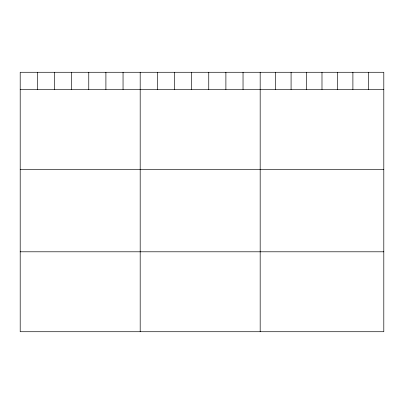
<?xml version="1.0" encoding="UTF-8"?>
<svg xmlns="http://www.w3.org/2000/svg" width="404" height="404" viewBox="0 0 404 404"><rect width="100%" height="100%" fill="white"/><g stroke="black" fill="none" stroke-linecap="round" stroke-linejoin="round"><path stroke-width="0.61" d="M383.8 89.521L383.8 331.724L20.2 331.724L20.2 72.276L383.8 72.276L383.8 89.521L20.2 89.521M20.2 169.448L383.8 169.448M20.2 251.798L383.8 251.798M368.347 72.276L368.347 89.521M352.894 72.276L352.894 89.521M337.441 72.276L337.441 89.521M321.988 72.276L321.988 89.521M306.535 72.276L306.535 89.521M291.082 72.276L291.082 89.521M275.629 72.276L275.629 89.521M260.176 72.276L260.176 331.724M243.036 72.276L243.036 89.521M225.892 72.276L225.892 89.521M208.752 72.276L208.752 89.521M191.612 72.276L191.612 89.521M174.472 72.276L174.472 89.521M157.328 72.276L157.328 89.521M140.188 72.276L140.188 331.724M123.048 72.276L123.048 89.521M105.904 72.276L105.904 89.521M88.764 72.276L88.764 89.521M71.624 72.276L71.624 89.521M54.484 72.276L54.484 89.521M37.34 72.276L37.34 89.521"/></g></svg>
